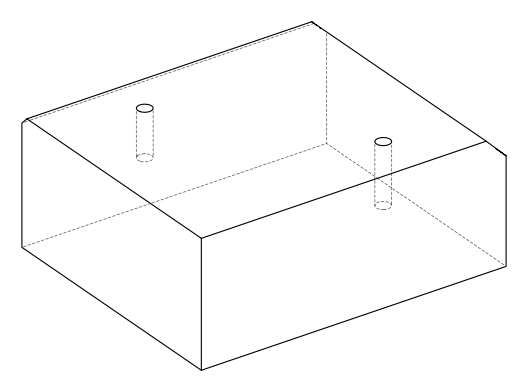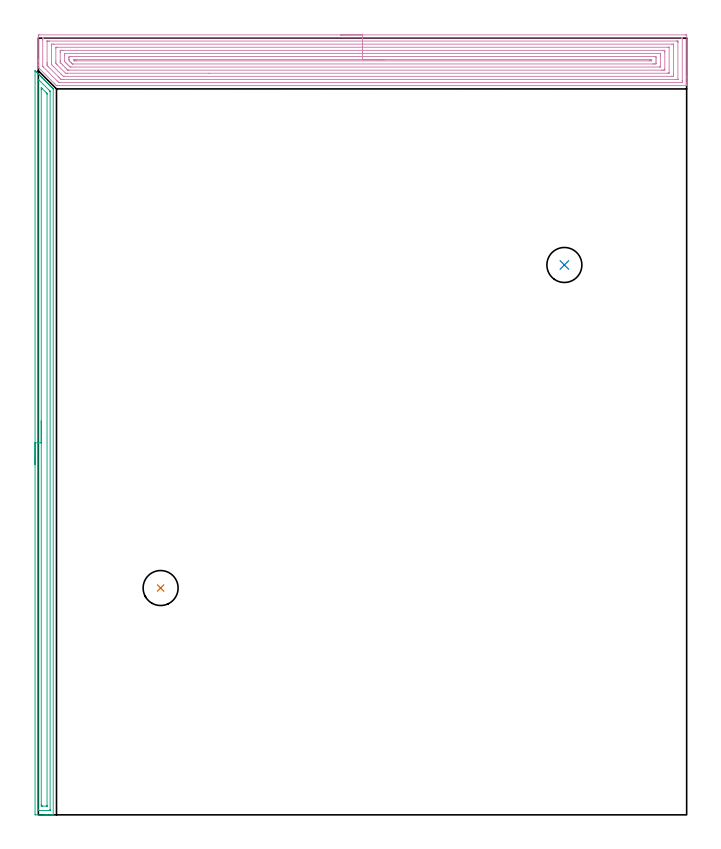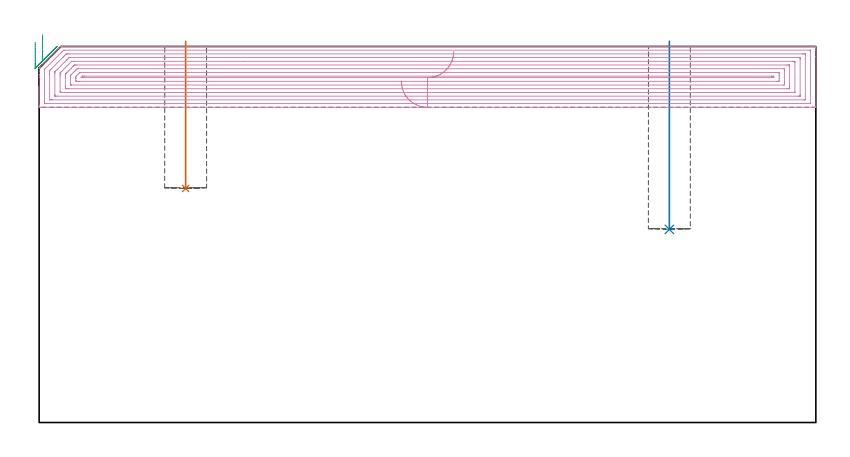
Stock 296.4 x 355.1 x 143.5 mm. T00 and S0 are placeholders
(PLAN: 4 operations, 1 tool changes, 30.3 min)
(1 INDEXABLE_INSERT_DRILL_BLIND_HOLE_FROM_SOLID | STEP1POCKET | NXT0302_003 | 0.23 min | 10843 mm3)
(2 INDEXABLE_INSERT_DRILL_BLIND_HOLE_FROM_SOLID_1 | STEP1POCKET_1 | NXT0302_003 | 0.29 min | 13974 mm3)
(3 AREA_MILL | FG_CHAMFER_SURFACE | UGT0205_001 | 8.31 min | 11895 mm3)
(4 AREA_MILL_1 | FG_CHAMFER_SURFACE_1 | UGT0205_001 | 21.48 min | 79384 mm3)
(TOOL NXT0302_003 | Index. Insert Drill 16mm [880-D1600L20-05] | D16 PA176 FL80 Z2)
(TOOL UGT0205_001 | Chamfer Mill 20 x 3 x 45 deg. | D20 FL50 Z2)
(OP 1 INDEXABLE_INSERT_DRILL_BLIND_HOLE_FROM_SOLID)
G17 G21 G94 G90
T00 M6
G54
G17 G0 G90 X55.9 Y103.7 S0 M3
G43 Z153.5 H1
G94 G81 G98 Z89.3 F250. R145.5
G80
M5
M2
(OP 2 INDEXABLE_INSERT_DRILL_BLIND_HOLE_FROM_SOLID_1)
G17 G21 G94 G90
T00 M6
G54
G17 G0 G90 X240.5 Y251.4 S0 M3
G43 Z153.5 H1
G94 G81 G98 Z73.7 F250. R145.5
G80
M5
M2
(OP 3 AREA_MILL)
G17 G21 G94 G90
T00 M6
G54
G17 G0 G90 X-1.5 Y160.1 S1061 M3
G43 Z153.5 H0
Z145.2
G94 G1 Y160.138 Z144.328 F250.
Y160.252 Z143.463
Y160.441 Z142.612
Y160.703 Z141.78
Y161.037 Z140.974
Y161.44 Z140.2
Y161.909 Z139.464
Y162.44 Z138.772
Y163.029 Z138.129
Y163.672 Z137.54
Y164.364 Z137.008
Y165.1 Z136.54
Y165.874 Z136.137
Y166.68 Z135.803
Y167.512 Z135.541
Y168.364 Z135.352
Y169.228 Z135.238
Y170.1 Z135.2
Y339.961
X-1.494 Y340.165 Z135.204
X-1.492 Y340.181 Z135.205
X-1.464 Y340.165 Z135.234
X-1.049 Y339.749 Z135.651
X-0.914 Y339.616 Z135.783
X-0.868 Y339.569 Z135.831
X-0.664 Y339.364 Z136.035
X-0.617 Y339.319 Z136.08
X-0.57 Y339.271 Z136.129
X-0.368 Y339.068 Z136.331
X-0.32 Y339.022 Z136.377
X-0.272 Y338.973 Z136.427
X-0.072 Y338.772 Z136.627
X-0.023 Y338.725 Z136.674
X0.026 Y338.674 Z136.725
X0.224 Y338.477 Z136.923
X0.274 Y338.428 Z136.971
X0.324 Y338.376 Z137.023
X0.52 Y338.181 Z137.219
X0.571 Y338.131 Z137.268
X0.622 Y338.078 Z137.321
X0.816 Y337.885 Z137.515
X0.868 Y337.834 Z137.565
X0.92 Y337.78 Z137.619
X1.112 Y337.589 Z137.811
X1.165 Y337.537 Z137.862
X1.218 Y337.482 Z137.917
X1.408 Y337.293 Z138.107
X1.462 Y337.24 Z138.159
X1.517 Y337.184 Z138.216
X1.704 Y336.997 Z138.403
X1.759 Y336.943 Z138.456
X1.815 Y336.886 Z138.514
X2. Y336.701 Z138.699
X2.056 Y336.646 Z138.753
X2.113 Y336.588 Z138.812
X2.295 Y336.405 Z138.994
X2.353 Y336.349 Z139.05
X2.411 Y336.29 Z139.11
X2.591 Y336.109 Z139.29
X2.65 Y336.052 Z139.347
X2.709 Y335.992 Z139.408
X2.887 Y335.813 Z139.586
X2.947 Y335.755 Z139.644
X3.007 Y335.693 Z139.706
X3.183 Y335.517 Z139.882
X3.244 Y335.458 Z139.941
X3.305 Y335.395 Z140.004
X3.479 Y335.221 Z140.178
X3.541 Y335.161 Z140.238
X3.603 Y335.097 Z140.302
X3.775 Y334.925 Z140.474
X3.838 Y334.864 Z140.535
X3.901 Y334.799 Z140.6
X4.071 Y334.629 Z140.77
X4.135 Y334.567 Z140.832
X4.199 Y334.501 Z140.898
X4.367 Y334.333 Z141.066
X4.432 Y334.27 Z141.129
X4.498 Y334.203 Z141.197
X4.663 Y334.037 Z141.362
X4.729 Y333.973 Z141.426
X4.796 Y333.905 Z141.495
X4.959 Y333.741 Z141.658
X5.026 Y333.676 Z141.723
X5.094 Y333.607 Z141.793
X5.255 Y333.446 Z141.954
X5.323 Y333.379 Z142.019
X5.392 Y333.309 Z142.091
X5.551 Y333.15 Z142.25
X5.62 Y333.082 Z142.316
X5.69 Y333.011 Z142.389
X5.847 Y332.854 Z142.546
X5.917 Y332.785 Z142.613
X5.988 Y332.712 Z142.687
X6.143 Y332.558 Z142.842
X6.214 Y332.488 Z142.91
X6.287 Y332.414 Z142.984
X6.66 Y332.041 Z143.357
X6.699 Y332.001 Z143.394
X6.8 Y331.895 Z143.484
Y331.52 Z143.5
Y0.184
X6.797 Y0.01 Z143.488
X6.744 Y0.007 Z143.436
X6.318 Y0. Z143.017
X6.057 Z142.757
X5.323 Z142.018
X4.065 Z140.762
X3.541 Z140.236
X2.821 Z139.516
X-1.177 Z135.521
X-1.492 Y0.01 Z135.206
X-1.499 Y0.324 Z135.199
X-1.5 Y170.1 Z135.2
X-0.086 Z136.614
Y336.054
X-0.079 Y336.312 Z136.621
X-0.066 Y336.305 Z136.634
X-0.023 Y336.267 Z136.677
X0.258 Y335.992 Z136.958
X4.73 Y331.52 Z141.43
X5.323 Y330.924 Z142.023
X5.358 Y330.885 Z142.058
X5.373 Y330.866 Z142.073
X5.379 Y330.813 Z142.079
X5.384 Y330.689 Z142.084
X5.385 Y330.626 Z142.085
Y2.357
X5.384 Y2.294 Z142.084
X5.379 Y2.169 Z142.079
X5.369 Y2.01 Z142.069
X5.323 Y2.008 Z142.023
X4.849 Y2.001 Z141.549
X0.868 Y2. Z137.568
X0.394 Y2.001 Z137.094
X-0.023 Y2.008 Z136.677
X-0.076 Y2.01 Z136.624
X-0.082 Y2.231 Z136.618
X-0.085 Y2.357 Z136.615
X-0.086 Y170.1 Z136.614
X1.328 Z138.028
X1.329 Y331.52 Z138.029
X1.33 Y331.951 Z138.03
X1.334 Y332.414 Z138.034
X1.335 Y332.449 Z138.035
X1.379 Y332.414 Z138.079
X1.759 Y332.04 Z138.459
X3.541 Y330.259 Z140.241
X3.803 Y329.993 Z140.503
X3.934 Y329.858 Z140.634
X3.963 Y329.825 Z140.663
X3.966 Y329.792 Z140.666
X3.968 Y329.731 Z140.668
X3.971 Y329.3 Z140.671
Y4.1
X3.97 Y4.046 Z140.67
X3.968 Y4.021 Z140.668
X3.966 Y4.014 Z140.666
X3.955 Y4.01 Z140.655
X3.747 Y4.002 Z140.447
X1.966 Y4. Z138.666
X1.759 Y4.002 Z138.459
X1.551 Y4.005 Z138.251
X1.413 Y4.01 Z138.113
X1.335 Y4.021 Z138.035
X1.333 Y4.065 Z138.033
X1.331 Y4.208 Z138.031
X1.329 Y4.64 Z138.029
X1.328 Y170.1 Z138.028
Y170.972 Z138.066
Y171.837 Z138.18
Y172.688 Z138.369
Y173.52 Z138.631
Y174.326 Z138.965
Y175.1 Z139.368
Y175.836 Z139.837
Y176.528 Z140.368
Y177.171 Z140.957
Y177.76 Z141.601
Y178.292 Z142.293
Y178.76 Z143.028
Y179.163 Z143.802
Y179.497 Z144.608
Y179.759 Z145.44
Y179.948 Z146.292
Y180.062 Z147.157
Y180.1 Z148.028
G0 Z153.5
M5
M2
(OP 4 AREA_MILL_1)
G17 G21 G94 G90
T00 M6
G54
G17 G0 G90 X138.2 Y356.6 S1061 M3
G43 Z153.5 H0
Z130.3
G94 G1 X138.238 Z129.428 F250.
X138.352 Z128.563
X138.541 Z127.712
X138.803 Z126.88
X139.137 Z126.074
X139.54 Z125.3
X140.009 Z124.564
X140.54 Z123.872
X141.129 Z123.229
X141.772 Z122.639
X142.464 Z122.108
X143.2 Z121.64
X143.974 Z121.237
X144.78 Z120.903
X145.612 Z120.641
X146.464 Z120.452
X147.328 Z120.338
X148.2 Z120.3
X295.768
X296.141 Y356.596 Z120.302
X296.39 Y356.592 Z120.306
X296.4 Y356.34 Z120.558
Y337.206 Z139.69
Y334.807 Z142.088
Y334.074 Z142.826
Y333.83 Z143.069
Y333.432 Z143.459
X296.391 Y333.403 Z143.488
X296.215 Y333.4 Z143.5
X8.681
X8.297 Y333.405 Z143.491
X8.191 Y333.51 Z143.388
X7.494 Y334.206 Z142.694
X0.334 Y341.365 Z135.533
X0.244 Y341.455 Z135.442
X0.036 Y341.664 Z135.236
X0.023 Y341.676 Z135.223
X0.002 Y341.698 Z135.2
X0. Y341.703 Z135.195
Y342.784 Z134.11
Y344.037 Z132.86
Y344.557 Z132.338
Y345.183 Z131.712
Y355.82 Z121.078
X0.003 Y356.08 Z120.818
X0.009 Y356.592 Z120.306
X0.112 Y356.595 Z120.303
X0.632 Y356.6 Z120.3
X148.2
Y355.186 Z121.714
X294.203
X294.31 Y355.185 Z121.715
X294.363 Y355.182 Z121.718
X294.384 Y355.179 Z121.721
X294.39 Y355.168 Z121.732
X294.395 Y355.045 Z121.855
X294.399 Y354.777 Z122.123
X294.4 Y335.693 Z141.207
X294.398 Y335.278 Z141.622
X294.39 Y334.86 Z142.04
X294.386 Y334.82 Z142.08
X294.366 Y334.818 Z142.082
X294.312 Y334.816 Z142.084
X294.201 Y334.815 Z142.085
X293.979 Y334.814 Z142.086
X9.568
X9.352 Y334.821 Z142.079
X8.915 Y335.242 Z141.658
X8.681 Y335.469 Z141.431
X2.421 Y341.729 Z135.171
X2.255 Y341.898 Z135.002
X2.094 Y342.068 Z134.832
X2.01 Y342.161 Z134.739
X2.006 Y342.211 Z134.689
X2.001 Y342.313 Z134.587
X2. Y354.307 Z122.593
X2.002 Y354.722 Z122.178
X2.01 Y355.14 Z121.76
X2.014 Y355.18 Z121.72
X2.034 Y355.182 Z121.718
X2.088 Y355.184 Z121.716
X2.199 Y355.186 Z121.714
X2.421
X148.2
Y353.772 Z123.128
X291.837 Y353.771 Z123.129
X292.191 Y353.768 Z123.132
X292.308 Y353.765 Z123.135
X292.39 Y353.76 Z123.14
X292.394 Y353.628 Z123.272
X292.398 Y353.421 Z123.479
X292.4 Y353.213 Z123.687
X292.399 Y336.373 Z140.527
X292.395 Y336.303 Z140.597
X292.39 Y336.249 Z140.651
X292.383 Y336.235 Z140.665
X292.367 Y336.234 Z140.666
X292.191 Y336.231 Z140.669
X291.65 Y336.229 Z140.671
X291.296 Y336.228 Z140.672
X11.364 Y336.229 Z140.671
X10.821 Y336.232 Z140.668
X10.47 Y336.235 Z140.665
X10.362 Y336.249 Z140.651
X10.249 Y336.358 Z140.542
X10.022 Y336.579 Z140.321
X9.576 Y337.024 Z139.876
X9.133 Y337.466 Z139.434
X4.702 Y341.898 Z135.002
X4.21 Y342.394 Z134.506
X4.021 Y342.59 Z134.31
X4.01 Y342.784 Z134.116
X4.003 Y342.989 Z133.911
X4. Y343.67 Z133.23
Y343.878 Z133.022
X4.001 Y353.627 Z123.273
X4.005 Y353.697 Z123.203
X4.01 Y353.751 Z123.149
X4.018 Y353.765 Z123.135
X4.034 Y353.766 Z123.134
X4.21 Y353.769 Z123.131
X4.75 Y353.771 Z123.129
X5.104 Y353.772 Z123.128
X148.2
Y352.357 Z124.543
X289.686
X290.282 Y352.355 Z124.545
X290.345 Y352.353 Z124.547
X290.383 Y352.351 Z124.549
X290.39 Y352.31 Z124.59
X290.394 Y352.091 Z124.809
X290.4 Y351.65 Z125.25
Y338.354 Z138.546
X290.394 Y337.91 Z138.99
X290.39 Y337.69 Z139.21
X290.38 Y337.649 Z139.251
X290.325 Y337.647 Z139.253
X290.221 Y337.645 Z139.255
X289.508 Y337.643 Z139.257
X289.329
X11.722
X11.543 Y337.645 Z139.255
X11.454 Y337.647 Z139.253
X11.414 Y337.65 Z139.25
X11.364 Y337.692 Z139.208
X10.697 Y338.352 Z138.548
X10.47 Y338.579 Z138.321
X6.893 Y342.156 Z134.744
X6.271 Y342.784 Z134.116
X6.066 Y342.995 Z133.905
X6.01 Y343.063 Z133.837
X6.007 Y343.116 Z133.784
X6.004 Y343.226 Z133.674
X6. Y343.669 Z133.231
Y351.646 Z125.254
X6.006 Y352.09 Z124.81
X6.01 Y352.31 Z124.59
X6.02 Y352.351 Z124.549
X6.075 Y352.353 Z124.547
X6.179 Y352.355 Z124.545
X6.893 Y352.357 Z124.543
X7.071
X148.2
Y350.943 Z125.957
X287.902
X288.269 Y350.941 Z125.959
X288.373 Y350.938 Z125.962
X288.392 Y350.935 Z125.965
X288.395 Y350.932 Z125.968
X288.398 Y350.917 Z125.983
X288.399 Y350.858 Z126.042
X288.4 Y350.761 Z126.139
X288.399 Y339.451 Z137.449
X288.395 Y339.239 Z137.661
X288.39 Y339.077 Z137.823
X288.085 Y339.064 Z137.836
X287.9 Y339.059 Z137.841
X287.719 Y339.058 Z137.842
X78.023 Y339.057 Z137.843
X13.336
X13.153 Y339.058 Z137.842
X12.435 Y339.064 Z137.836
X8.681 Y342.817 Z134.083
X8.257 Y343.248 Z133.652
X8.048 Y343.462 Z133.438
X8.01 Y343.517 Z133.383
X8.006 Y343.574 Z133.326
X8.004 Y343.67 Z133.23
X8. Y344.345 Z132.555
Y344.557 Z132.343
X8.001 Y350.549 Z126.351
X8.005 Y350.761 Z126.139
X8.01 Y350.924 Z125.976
X8.315 Y350.936 Z125.964
X8.5 Y350.941 Z125.959
X8.681 Y350.942 Z125.958
X148.2 Y350.943 Z125.957
Y349.529 Z127.371
X285.386 Y349.528 Z127.372
X285.93 Y349.525 Z127.375
X286.286 Y349.522 Z127.378
X286.39 Y349.513 Z127.387
X286.396 Y349.413 Z127.487
X286.399 Y348.989 Z127.911
X286.4 Y348.523 Z128.377
X286.399 Y341.011 Z135.889
X286.395 Y340.55 Z136.35
X286.39 Y340.485 Z136.415
X286.338 Y340.478 Z136.422
X286.203 Y340.475 Z136.425
X285.93 Y340.472 Z136.428
X285.581 Y340.471 Z136.429
X285.036
X14.047 Y340.472 Z136.428
X13.696 Y340.473 Z136.427
X13.562 Y340.476 Z136.424
X13.499 Y340.478 Z136.422
X13.382 Y340.578 Z136.322
X13.153 Y340.797 Z136.103
X12.937 Y341.011 Z135.889
X12.259 Y341.689 Z135.211
X11.163 Y342.784 Z134.116
X10.47 Y343.478 Z133.422
X10.281 Y343.67 Z133.23
X10.096 Y343.864 Z133.036
X10.01 Y343.964 Z132.936
X10.006 Y344.02 Z132.88
X10.002 Y344.135 Z132.765
X10. Y344.557 Z132.343
Y345.023 Z131.877
Y348.568 Z128.332
X10.001 Y348.989 Z127.911
X10.005 Y349.45 Z127.45
X10.01 Y349.515 Z127.385
X10.062 Y349.522 Z127.378
X10.198 Y349.525 Z127.375
X10.47 Y349.528 Z127.372
X10.819 Y349.529 Z127.371
X11.364
X148.2
Y348.115 Z128.785
X284.141 Y348.114 Z128.786
X284.39 Y348.102 Z128.798
X284.396 Y347.85 Z129.05
X284.399 Y347.216 Z129.684
X284.4 Y346.96 Z129.94
X284.398 Y342.529 Z134.371
X284.39 Y341.898 Z135.002
X284.153 Y341.886 Z135.014
X284.141
X14.942
X14.511 Y341.898 Z135.002
X14.047 Y342.353 Z134.547
X13.614 Y342.784 Z134.116
X13.153 Y343.244 Z133.656
X12.727 Y343.67 Z133.23
X12.259 Y344.142 Z132.758
X12.057 Y344.352 Z132.548
X12.01 Y344.405 Z132.495
X12.006 Y344.472 Z132.428
X12.003 Y344.557 Z132.343
X12.001 Y344.813 Z132.087
X12.002 Y347.471 Z129.429
X12.01 Y348.102 Z128.798
X12.247 Y348.114 Z128.786
X12.259
X148.2 Y348.115 Z128.785
Y346.701 Z130.199
X281.458 Y346.7 Z130.2
X281.981 Y346.698 Z130.202
X282.353 Y346.694 Z130.206
X282.395 Y346.33 Z130.57
X282.398 Y346.284 Z130.616
X282.4 Y345.443 Z131.457
Y344.557 Z132.343
X282.398 Y343.67 Z133.23
X282.397 Y343.627 Z133.273
X282.353 Y343.307 Z133.593
X281.83 Y343.302 Z133.598
X281.458 Y343.3 Z133.6
X280.938
X15.836
X15.711 Y343.301 Z133.599
X15.612 Y343.304 Z133.596
X15.551 Y343.307 Z133.593
X15.511 Y343.345 Z133.555
X15.178 Y343.67 Z133.23
X14.942 Y343.905 Z132.995
X14.296 Y344.557 Z132.343
X14.047 Y344.811 Z132.089
X14.003 Y345.443 Z131.457
X14.001 Y345.489 Z131.411
X14.002 Y346.33 Z130.57
X14.004 Y346.373 Z130.527
X14.047 Y346.694 Z130.206
X14.57 Y346.698 Z130.202
X14.942 Y346.7 Z130.2
X15.462 Y346.701 Z130.199
X148.2
Y345.286 Z131.614
X279.67
X279.83 Y345.284 Z131.616
X280.39 Y345.276 Z131.624
X280.393 Y344.726 Z132.174
X280.247 Y344.721 Z132.179
X279.67 Y344.715 Z132.185
X279.511 Y344.714 Z132.186
X17.308
X16.73 Y344.716 Z132.184
X16.635 Y344.718 Z132.182
X16.603 Y344.721 Z132.179
X16.574 Y344.735 Z132.165
X16.518 Y344.787 Z132.113
X16.299 Y345.002 Z131.898
X16.087 Y345.217 Z131.683
X16.038 Y345.27 Z131.63
X16.034 Y345.28 Z131.62
X16.057 Y345.281 Z131.619
X16.153 Y345.284 Z131.617
X16.73 Y345.286 Z131.614
X16.889
X148.2
X149.072 Z131.652
X149.937 Z131.766
X150.788 Z131.954
X151.62 Z132.217
X152.426 Z132.551
X153.2 Z132.953
X153.936 Z133.422
X154.628 Z133.953
X155.271 Z134.543
X155.86 Z135.186
X156.392 Z135.878
X156.86 Z136.614
X157.263 Z137.387
X157.597 Z138.193
X157.859 Z139.025
X158.048 Z139.877
X158.162 Z140.742
X158.2 Z141.614
G0 Z153.5
M5
M2
